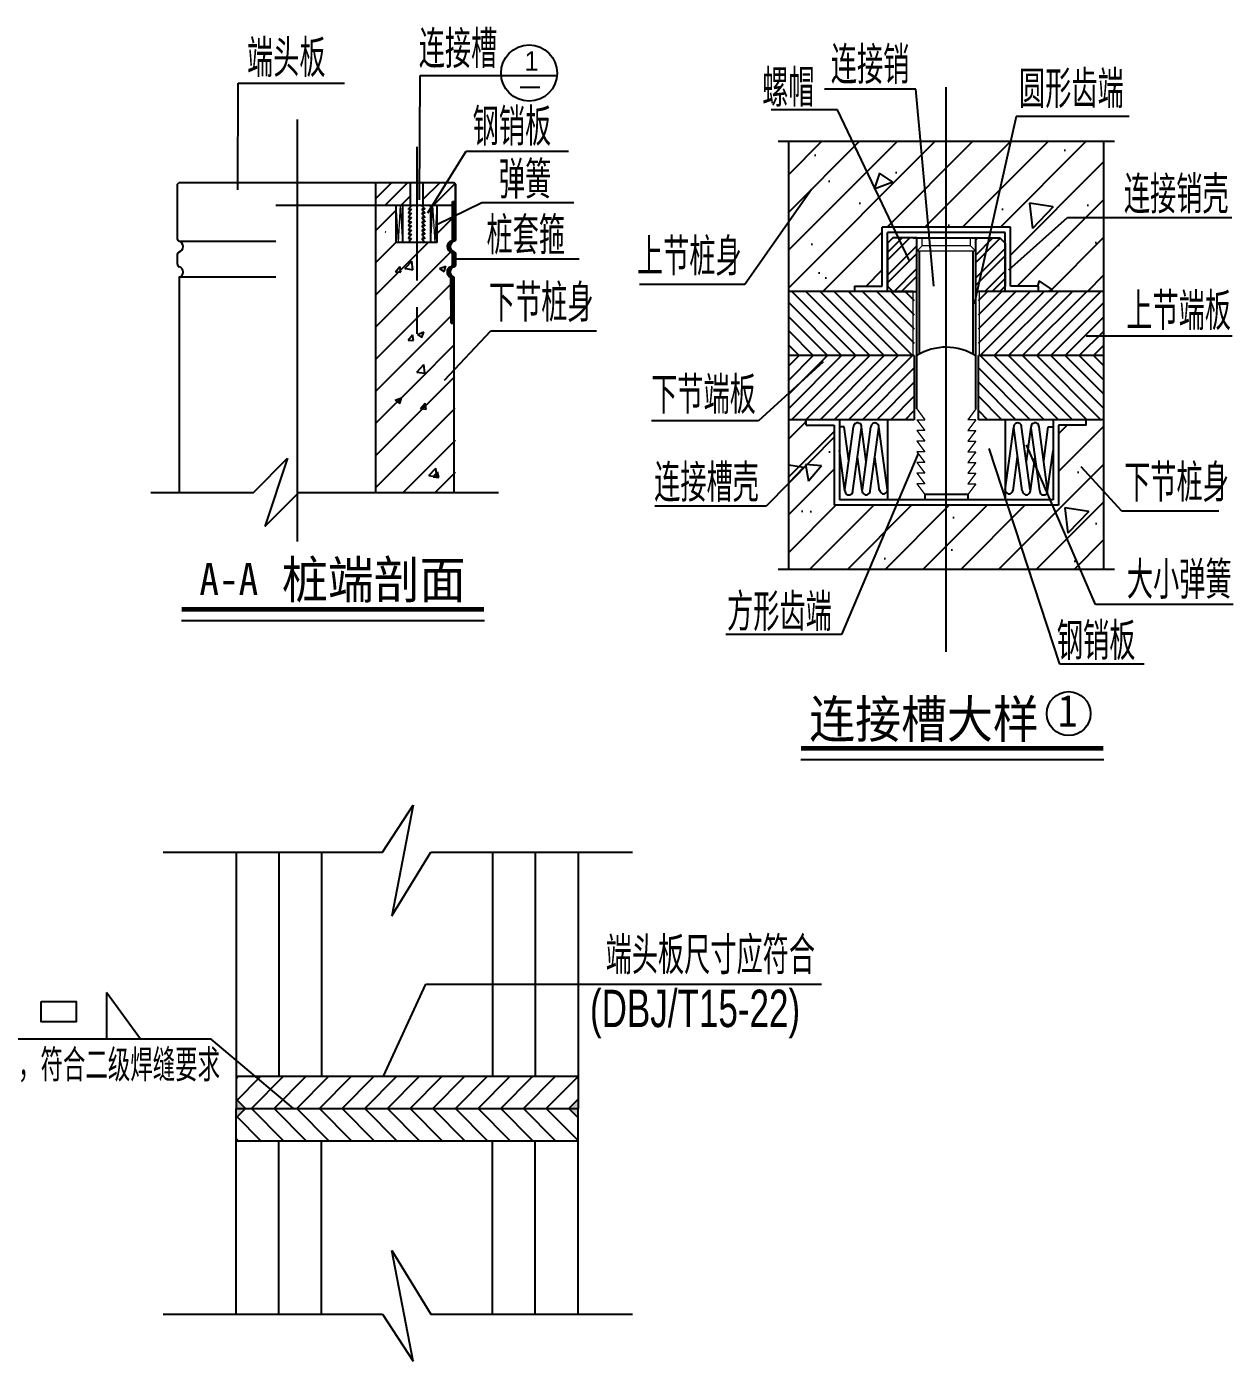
# Model space of a CAD drawing. Extents: x 95752 to 843522, y -411933 to 75567.
# Drawn here: x 237601 to 248891, y -336961 to -324480 of the extents above; entities that cross this region are included whole.
import ezdxf

# ---------------------------------------------------------------- set-up
doc = ezdxf.new("R2010")
doc.units = 0
doc.header["$LTSCALE"] = 1000
doc.header["$MEASUREMENT"] = 0
doc.linetypes.add('CENTER', pattern=[2, 1.25, -0.25, 0.25, -0.25])
doc.linetypes.add('CENTER2', pattern=[28.575, 19.05, -3.175, 3.175, -3.175])
for name, color, linetype in [('LAYER1', 7, 'Continuous'), ('LAYER3', 6, 'Continuous'), ('LAYER5', 7, 'Continuous'), ('LAYER7', 8, 'Continuous'), ('PDIM', 3, 'Continuous'), ('STEEL', 6, 'Continuous')]:
    doc.layers.add(name, color=color, linetype=linetype)
doc.layers.add('Layer2', color=1, linetype='Continuous', lineweight=20)
doc.styles.add('HZ', font='hztxt_e.shx', dxfattribs={"bigfont": 'hzdx.shx'})
doc.styles.add('HZDX', font='GS_TXT', dxfattribs={"width": 0.8, "height": 800, "bigfont": 'HZTXT'})
doc.styles.add('宋体', font='SimSun.ttf')
pattern_1 = [(225, (263197.17, -350528.72), (176.7762, -176.7762), []), (230, (263197.2, -350528.7), (-1793.146, 156.88), [187.5, -2062.49]), (175, (263197.2, -350528.7), (346.88, -1880.48), [150, -1650]), (280.4514, (263047.7, -350515.6), (-1446.27, -1723.59), [159.35, -1752.85]), (226.184, (263197.2, -351028.7), (-2668.1, 413.8), [281.25, -3093.74]), (276.636, (262974.8, -350994.2), (-2336.65, -2435.29), [239.03, -2629.28]), (171.184, (263197.2, -351028.7), (-2336.65, -2435.3), [225, -2475]), (201, (262947.2, -350903.7), (-1492.264, 1006.545), [187.5, -2062.49]), (146, (262947.2, -350903.7), (-608.29, -1812.87), [150, -1650]), (251.4514, (262822.8, -350819.8), (-2100.55, -806.32), [159.35, -1752.85]), (217.5, (263197.2, -350528.7), (-30.4, -832.233), [0, -1629.996, 0, -1674.996, 0, -1656.246]), (187.5, (263197.2, -350528.7), (-657.672, -986.027), [0, -954.998, 0, -1592.496, 0, -631.248]), (147.5, (263754.7, -350528.7), (-1334.553, 56.387), [0, -624.998, 0, -1949.995, 0, -2587.493]), (137.5, (264004.7, -350528.7), (-1457.96, -250.26), [0, -812.5, 0, -1294.997, 0, -1837.495])]

msp = doc.modelspace()

# ---------------------------------------------------------------- hatches: boundary and pattern name
h = msp.add_hatch()
h.set_pattern_fill('ANSI31', color=256, scale=1199.99697, angle=360, style=0)
h.set_pattern_definition([(45, (202782.02, -342455.67), (-106.06575, 106.06575), [])])
h.paths.add_polyline_path([(242760.1, -334596.6), (242760.1, -334295.3), (241160.1, -334295.3), (241160.1, -334596.6)])
h.paths.add_polyline_path([(241160.1, -334596.6), (241160.1, -334295.3), (239560.1, -334295.3), (239560.1, -334596.6)])
h = msp.add_hatch()
h.set_pattern_fill('ANSI31', color=256, scale=1199.99697, angle=360, style=0)
h.set_pattern_definition([(315, (202782.02, -326737.61), (-106.06575, -106.06575), [])])
h.paths.add_polyline_path([(242760.1, -334596.6), (242760.1, -334898), (241160.1, -334898), (241160.1, -334596.6)])
h.paths.add_polyline_path([(241160.1, -334596.6), (241160.1, -334898), (239560.1, -334898), (239560.1, -334596.6)])
at = {"layer": 'LAYER3'}
h = msp.add_hatch(color=256, dxfattribs=at)
h.paths.add_polyline_path([(239560.1, -334509.4), (239647.4, -334596.6), (239560.1, -334596.6)])
h.paths.add_polyline_path([(239560.1, -334596.6), (239647.4, -334596.6), (239560.1, -334683.9)])
h = msp.add_hatch(color=256, dxfattribs=at)
h.paths.add_polyline_path([(242672.9, -334596.6), (242760.1, -334596.6), (242760.1, -334509.4)])
h.paths.add_polyline_path([(242760.1, -334683.9), (242760.1, -334596.6), (242672.9, -334596.6)])
at = {"layer": 'LAYER7'}
h = msp.add_hatch(dxfattribs=at)
h.set_pattern_fill('AN31C', color=256, scale=2499.993688, angle=180, style=0)
h.set_pattern_definition(pattern_1)
h.paths.add_polyline_path([(245330.6, -325555.1), (244731.6, -325555.1), (244731.6, -326955.1), (245345.8, -326955.1), (245345.8, -326905.1), (245605.6, -326905.1), (245605.6, -326355.1), (245711.7, -326355.1)])
h.paths.add_polyline_path([(245965.2, -325555.1), (245330.6, -325555.1), (245711.7, -326355.1), (246037.6, -326355.1)])
h.paths.add_polyline_path([(246205.6, -325555.1), (245965.2, -325555.1), (246037.6, -326355.1), (246205.6, -326355.1)])
h.paths.add_polyline_path([(246205.6, -326355.1), (246626.7, -326355.1), (246806.1, -325555.1), (246205.6, -325555.1)])
h.paths.add_polyline_path([(246626.7, -326355.1), (246805.6, -326355.1), (246805.6, -326905.1), (247065.4, -326905.1), (247065.4, -326955.1), (247679.6, -326955.1), (247679.6, -325555.1), (246806.1, -325555.1)])
h = msp.add_hatch(dxfattribs=at)
h.set_pattern_fill('ANSI32', color=256, scale=399.99899, angle=360, style=0)
h.set_pattern_definition([(45, (229214.01, -304425.74), (-106.06575, 106.06575), []), (45, (229284.73, -304425.74), (-106.06575, 106.06575), [])])
h.paths.add_polyline_path([(245655.6, -326905.1), (245705.6, -326955.1), (245930.6, -326955.1), (245930.6, -326455.1), (245895.6, -326455.1), (245705.6, -326455.1), (245655.6, -326505.1)])
h.paths.add_polyline_path([(246705.6, -326955.1), (246755.6, -326905.1), (246755.6, -326505.1), (246705.6, -326455.1), (246480.6, -326455.1), (246480.6, -326955.1)])
h = msp.add_hatch(dxfattribs=at)
h.set_pattern_fill('ANSI31', color=256, scale=749.998107, angle=180, style=0)
h.set_pattern_definition([(135, (263197.17, -304425.74), (66.2911, 66.2911), [])])
h.paths.add_polyline_path([(245905.6, -326955.1), (245905.6, -327555.1), (244731.6, -327555.1), (244731.6, -326955.1)])
h = msp.add_hatch(dxfattribs=at)
h.set_pattern_fill('ANSI31', color=256, scale=749.998107, angle=180, style=0)
h.set_pattern_definition([(45, (229214.015, -304425.74), (-66.2911, 66.2911), [])])
h.paths.add_polyline_path([(246505.6, -326955.1), (246505.6, -327555.1), (247679.6, -327555.1), (247679.6, -326955.1)])
h = msp.add_hatch(dxfattribs=at)
h.set_pattern_fill('ANSI31', color=256, scale=749.998107, angle=180, style=0)
h.set_pattern_definition([(225, (263197.17, -350684.52), (66.2911, -66.2911), [])])
h.paths.add_polyline_path([(245905.6, -328155.1), (245905.6, -327555.1), (244731.6, -327555.1), (244731.6, -328155.1)])
h = msp.add_hatch(dxfattribs=at)
h.set_pattern_fill('ANSI31', color=256, scale=749.998107, angle=180, style=0)
h.set_pattern_definition([(315, (229214.015, -350684.52), (-66.2911, -66.2911), [])])
h.paths.add_polyline_path([(246505.6, -328155.1), (246505.6, -327555.1), (247679.6, -327555.1), (247679.6, -328155.1)])
h = msp.add_hatch(dxfattribs=at)
h.set_pattern_fill('AN31C', color=256, scale=2499.993688, angle=180, style=0)
h.set_pattern_definition(pattern_1)
h.paths.add_polyline_path([(247255.6, -328955.1), (247200.1, -328955.1), (247460.5, -329555.1), (247679.6, -329555.1), (247679.6, -328155.1), (247515.4, -328155.1), (247515.4, -328205.1), (247255.6, -328205.1)])
h.paths.add_polyline_path([(247200.1, -328955.1), (246780.4, -328955.1), (246977.2, -329555.1), (247460.5, -329555.1)])
h.paths.add_polyline_path([(246977.2, -329555.1), (246780.4, -328955.1), (246205.6, -328955.1), (246205.6, -329555.1)])
h.paths.add_polyline_path([(246205.6, -328955.1), (245737.5, -328955.1), (245482.7, -329555.1), (246205.6, -329555.1)])
h.paths.add_polyline_path([(245737.5, -328955.1), (245155.6, -328955.1), (245155.6, -328319.5), (244731.6, -328749.4), (244731.6, -329555.1), (245482.7, -329555.1)])
h.paths.add_polyline_path([(245155.6, -328319.5), (245155.6, -328205.1), (244895.8, -328205.1), (244895.8, -328155.1), (244731.6, -328155.1), (244731.6, -328749.4)])

# ---------------------------------------------------------------- linework, layer by layer
for p, q in [((241208.1, -326148.3), (241174.4, -326182)), ((241202.5, -326185.4), (241174.4, -326221.4)), ((241174.4, -326185.4), (241202.5, -326185.4)), ((241202.5, -326224.8), (241174.4, -326260.7)), ((241174.4, -326224.8), (241202.5, -326224.8)), ((241293.1, -326148.3), (241326.9, -326182)), ((241298.8, -326185.4), (241326.9, -326221.4)), ((241326.9, -326185.4), (241298.8, -326185.4)), ((241326.9, -326224.8), (241298.8, -326224.8)), ((241298.8, -326224.8), (241326.9, -326260.7)), ((241202.5, -326264.1), (241174.4, -326300.1)), ((241174.4, -326264.1), (241202.5, -326264.1)), ((241174.4, -326303.4), (241202.5, -326303.4)), ((241202.5, -326303.4), (241174.4, -326339.4)), ((241202.5, -326342.8), (241174.4, -326378.8)), ((241174.4, -326342.8), (241202.5, -326342.8)), ((241326.9, -326264.1), (241298.8, -326264.1)), ((241298.8, -326264.1), (241326.9, -326300.1)), ((241298.8, -326303.4), (241326.9, -326339.4)), ((241326.9, -326303.4), (241298.8, -326303.4)), ((241326.9, -326342.8), (241298.8, -326342.8)), ((241298.8, -326342.8), (241326.9, -326378.8)), ((241202.5, -326382.1), (241174.4, -326418.1)), ((241174.4, -326382.1), (241202.5, -326382.1)), ((241202.5, -326421.5), (241174.4, -326457.5)), ((241174.4, -326421.5), (241202.5, -326421.5)), ((241202.5, -326460.8), (241174.4, -326496.8)), ((241174.4, -326460.8), (241202.5, -326460.8)), ((241326.9, -326382.1), (241298.8, -326382.1)), ((241298.8, -326382.1), (241326.9, -326418.1)), ((241298.8, -326421.5), (241326.9, -326457.5)), ((241326.9, -326421.5), (241298.8, -326421.5)), ((241326.9, -326460.8), (241298.8, -326460.8)), ((241298.8, -326460.8), (241326.9, -326496.8)), ((239050.4, -330034.4), (241883.4, -330034.4)), ((244845.8, -331334.5), (247678.8, -331334.5)), ((240930.6, -332200.2), (241216.2, -331759.1)), ((241216.2, -331759.1), (241017.6, -332795.7)), ((238876.7, -332200.2), (240930.6, -332200.2)), ((239560.1, -332200.2), (239560.1, -334295.3)), ((240360.1, -332200.2), (240360.1, -334295.3)), ((241017.6, -332795.7), (241381.7, -332200.2)), ((241381.7, -332200.2), (243268.8, -332200.2)), ((241960.1, -332200.2), (241960.1, -334295.3)), ((242760.1, -332200.2), (242760.1, -334295.3)), ((239560.1, -334295.3), (242760.1, -334295.3)), ((239560.1, -334295.3), (239560.1, -334596.6)), ((242760.1, -334295.3), (242760.1, -334596.6)), ((239560.1, -334596.6), (242760.1, -334596.6)), ((239560.1, -334596.6), (242760.1, -334596.6)), ((239560.1, -334898), (239560.1, -334596.6)), ((242760.1, -334898), (242760.1, -334596.6)), ((239560.1, -334898), (242760.1, -334898)), ((239560.1, -336519.9), (239560.1, -334898)), ((240360.1, -336519.9), (240360.1, -334898)), ((241960.1, -336519.9), (241960.1, -334898)), ((242760.1, -336519.9), (242760.1, -334898)), ((241216.2, -336961), (241017.6, -335924.4)), ((241017.6, -335924.4), (241381.7, -336519.9)), ((238876.7, -336519.9), (240930.6, -336519.9)), ((240930.6, -336519.9), (241216.2, -336961)), ((241381.7, -336519.9), (243268.8, -336519.9))]:
    msp.add_line(p, q)
at = {"color": 6, "linetype": 'Continuous'}
for p, q in [((239960.1, -332200.2), (239960.1, -334295.3)), ((242360.1, -332200.2), (242360.1, -334295.3)), ((239960.1, -336519.9), (239960.1, -334898)), ((242360.1, -336519.9), (242360.1, -334898))]:
    msp.add_line(p, q, dxfattribs=at)
at = {"const_width": 44.6}
for points in [[(239050.4, -329929.1), (241880.7, -329929.1)], [(244845.7, -331229.1), (247676.1, -331229.1)]]:
    msp.add_lwpolyline(points, dxfattribs=at)
msp.add_circle((247350.3, -330903.6), 205.2)
at = {"layer": 'LAYER1', "linetype": 'Continuous'}
for p, q in [((239011.7, -325952.8), (239028.7, -325935.8)), ((239011.7, -326469.3), (239011.7, -325952.8)), ((239028.7, -325935.8), (241599.1, -325935.8)), ((240868.1, -328834.9), (240868.1, -325935.8)), ((239933.1, -326148.3), (241586.4, -326148.3)), ((239024.6, -326485.8), (239933.1, -326485.8)), ((239011.7, -326700.7), (239011.7, -326603.7)), ((239024.6, -326819.3), (239933.1, -326819.3)), ((240940.4, -334295.3), (241336.3, -333435.5)), ((241336.3, -333435.5), (245037.6, -333435.5)), ((238346.4, -333511.7), (238346.4, -333948.8)), ((238664.6, -333948.8), (238346.4, -333511.7)), ((239327.5, -333948.8), (237114.7, -333948.8)), ((240097.8, -334596.6), (239327.5, -333948.8))]:
    msp.add_line(p, q, dxfattribs=at)
at = {"layer": 'LAYER1'}
for p, q in [((241191.1, -326148.3), (241191.1, -325935.8)), ((241310.1, -326148.3), (241310.1, -325935.8)), ((241616.1, -325952.8), (241599.1, -325935.8)), ((241613.5, -326469.3), (241613.5, -325952.8)), ((241616.1, -326469.3), (241616.1, -325952.8)), ((241586.4, -326114.3), (241607.6, -326114.1)), ((241586.4, -326469.3), (241586.4, -326114.3)), ((241590.4, -326469.3), (241590.4, -326114.3)), ((241593.9, -326469.3), (241593.9, -326114.3)), ((241594.7, -326469.3), (241594.7, -326114.3)), ((241594.9, -326114.3), (241616.1, -326114.1)), ((241594.9, -326469.3), (241594.9, -326114.3)), ((241598.9, -326469.3), (241598.9, -326114.3)), ((241599.6, -326469.3), (241599.6, -326114.3)), ((241602.3, -326469.3), (241602.3, -326114.3)), ((241602.4, -326469.3), (241602.4, -326114.3)), ((241603.2, -326469.3), (241603.2, -326114.3)), ((241608.1, -326469.3), (241608.1, -326114.3)), ((241610.8, -326469.3), (241610.8, -326114.3)), ((241059.4, -326496.8), (241059.4, -326148.3)), ((241441.9, -326496.8), (241441.9, -326148.3)), ((241441.9, -326496.8), (241059.4, -326496.8)), ((241586.4, -326700.7), (241586.4, -326603.7)), ((241590.4, -326700.7), (241590.4, -326603.7)), ((241593.9, -326700.7), (241593.9, -326603.7)), ((241594.4, -326700.7), (241594.4, -326603.7)), ((241594.7, -326700.7), (241594.7, -326603.7)), ((241594.9, -326700.7), (241594.9, -326603.7)), ((241598.8, -326700.7), (241598.8, -326603.7)), ((241598.9, -326700.7), (241598.9, -326603.7)), ((241602.4, -326700.7), (241602.4, -326603.7)), ((241602.8, -326700.7), (241602.8, -326603.7)), ((241602.9, -326700.7), (241602.9, -326603.7)), ((241603.2, -326700.7), (241603.2, -326603.7)), ((241607.3, -326700.7), (241607.3, -326603.7)), ((241607.6, -326700.7), (241607.6, -326603.7)), ((241611.3, -326700.7), (241611.3, -326603.7)), ((241616.1, -326700.7), (241616.1, -326603.7)), ((241572.9, -327253.3), (241569.2, -326823.6)), ((241576.9, -327253.3), (241573.2, -326823.6)), ((241576.9, -327253.3), (241573.3, -326823.6)), ((241580.4, -327253.3), (241576.8, -326823.6)), ((241580.9, -327253.3), (241577.3, -326823.6)), ((241581.3, -327253.3), (241577.6, -326823.6)), ((241581.4, -327253.3), (241577.7, -326823.6)), ((241585.3, -327253.3), (241581.6, -326823.6)), ((241585.4, -327253.3), (241581.7, -326823.6)), ((241585.4, -327253.3), (241581.8, -326823.6)), ((241588.9, -327253.3), (241585.3, -326823.6)), ((241589.3, -327253.3), (241585.6, -326823.6)), ((241589.4, -327253.3), (241585.8, -326823.6)), ((241589.8, -327253.3), (241586.1, -326823.6)), ((241593.8, -327253.3), (241590.1, -326823.6)), ((241597.8, -327253.3), (241594.1, -326823.6)), ((241572.9, -327253.3), (241594.1, -327253.3)), ((241581.4, -327253.3), (241602.6, -327253.3))]:
    msp.add_line(p, q, dxfattribs=at)
msp.add_lwpolyline([(237735.9, -333595.1), (238064, -333595.1), (238064, -333787.3), (237735.9, -333787.3)], close=True, dxfattribs=at)
at = {"layer": 'LAYER1', "linetype": 'Continuous'}
for centre, radius, start, end in [((239028.7, -326469.3), 17, 180, 255.80312), ((239011.7, -326536.5), 52.3, 284.19688, 75.80312), ((239028.7, -326603.7), 17, 104.19688, 180), ((239037.2, -326700.7), 25.5, 180, 250.87094), ((239011.7, -326774.2), 52.3, 289.12906, 70.87094)]:
    msp.add_arc(centre, radius, start, end, dxfattribs=at)
at = {"layer": 'LAYER1'}
for centre, radius, start, end in [((241586.4, -326536.5), 52.3, 104.19688, 255.80312), ((241590.7, -326536.5), 52.3, 104.19688, 255.80312), ((241593.9, -326536.5), 52.3, 104.19688, 255.80312), ((241594.7, -326536.5), 52.3, 104.19688, 255.80312), ((241594.9, -326536.5), 52.3, 104.19688, 255.80312), ((241599.2, -326536.5), 52.3, 104.19688, 255.80312), ((241599.6, -326536.5), 52.3, 104.19688, 255.80312), ((241602.4, -326536.5), 52.3, 104.19688, 255.80312), ((241603.2, -326536.5), 52.3, 104.19688, 255.80312), ((241603.6, -326536.5), 52.3, 104.19688, 255.80312), ((241607.6, -326536.5), 52.3, 104.19688, 255.80312), ((241608.1, -326536.5), 52.3, 104.19688, 255.80312), ((241612.1, -326536.5), 52.3, 104.19688, 255.80312), ((241616.1, -326536.5), 52.3, 104.19688, 255.80312), ((241569.4, -326469.3), 17, 284.19688, 351.32335), ((241576.9, -326469.3), 17, 284.19688, 351.32335), ((241577.7, -326469.3), 17, 284.19688, 351.32335), ((241577.9, -326469.3), 17, 284.19688, 351.32335), ((241579.9, -326469.3), 17, 284.19688, 0), ((241584, -326469.3), 17, 284.19688, 0), ((241585.4, -326469.3), 17, 284.19688, 351.32335), ((241586.2, -326469.3), 17, 284.19688, 351.32335), ((241588.4, -326469.3), 17, 284.19688, 0), ((241590.6, -326469.3), 17, 284.19688, 0), ((241592.5, -326469.3), 17, 284.19688, 0), ((241599.1, -326469.3), 17, 284.19688, 0), ((241569.4, -326603.7), 17, 0, 75.80312), ((241573.3, -326603.7), 17, 0, 75.80312), ((241577.3, -326603.7), 17, 0, 75.80312), ((241577.9, -326603.7), 17, 0, 75.80312), ((241581.8, -326603.7), 17, 0, 75.80312), ((241582.6, -326603.7), 17, 0, 75.80312), ((241585.8, -326603.7), 17, 0, 75.80312), ((241586.6, -326603.7), 17, 0, 75.80312), ((241590.6, -326603.7), 17, 0, 75.80312), ((241591.1, -326603.7), 17, 0, 75.80312), ((241595.1, -326603.7), 17, 0, 75.80312), ((241599.1, -326603.7), 17, 0, 75.80312), ((241586.4, -326774.2), 52.3, 109.12906, 250.87094), ((241591.7, -326774.2), 52.3, 109.12906, 250.87094), ((241593.9, -326774.2), 52.3, 109.12906, 250.87094), ((241594.7, -326774.2), 52.3, 109.12906, 250.87094), ((241594.9, -326774.2), 52.3, 109.12906, 250.87094), ((241596.7, -326772.3), 52.3, 109.12906, 250.87094), ((241600.2, -326774.2), 52.3, 109.12906, 250.87094), ((241601.1, -326772.3), 52.3, 109.12906, 250.87094), ((241602.4, -326774.2), 52.3, 109.12906, 250.87094), ((241603.2, -326774.2), 52.3, 109.12906, 250.87094), ((241605.1, -326772.3), 52.3, 109.12906, 250.87094), ((241605.2, -326772.3), 52.3, 109.12906, 250.87094), ((241607.6, -326774.2), 52.3, 109.12906, 250.87094), ((241609.6, -326772.3), 52.3, 109.12906, 250.87094), ((241613.6, -326772.3), 52.3, 109.12906, 250.87094), ((241616.1, -326774.2), 52.3, 109.12906, 250.87094), ((241560.9, -326700.7), 25.5, 289.12906, 0), ((241564.9, -326700.7), 25.5, 289.12906, 0), ((241568.4, -326700.7), 25.5, 289.12906, 0), ((241569.2, -326700.7), 25.5, 289.12906, 0), ((241569.4, -326700.7), 25.5, 289.12906, 0), ((241571.2, -326698.7), 25.5, 289.12906, 0), ((241573.4, -326700.7), 25.5, 289.12906, 0), ((241574.1, -326700.7), 25.5, 289.12906, 0), ((241576.9, -326700.7), 25.5, 289.12906, 0), ((241577.7, -326700.7), 25.5, 289.12906, 0), ((241578.1, -326700.7), 25.5, 289.12906, 0), ((241579.6, -326698.7), 25.5, 289.12906, 0), ((241579.7, -326698.7), 25.5, 289.12906, 0), ((241582.1, -326700.7), 25.5, 289.12906, 0), ((241582.6, -326700.7), 25.5, 289.12906, 0), ((241586.6, -326700.7), 25.5, 289.12906, 0), ((241588.1, -326698.7), 25.5, 289.12906, 0), ((241590.6, -326700.7), 25.5, 289.12906, 0)]:
    msp.add_arc(centre, radius, start, end, dxfattribs=at)
at = {"layer": 'Layer2'}
for p, q in [((241079.4, -326496.8), (241059.4, -326148.3)), ((241079.4, -326496.8), (241099.3, -326148.3)), ((241119.3, -326496.8), (241099.3, -326148.3)), ((241381.9, -326496.8), (241401.9, -326148.3)), ((241421.9, -326496.8), (241401.9, -326148.3)), ((241421.9, -326496.8), (241441.9, -326148.3)), ((245655.6, -326955.1), (245655.6, -326405.1)), ((246430.6, -326455.1), (245980.6, -326455.1)), ((245980.6, -326530.1), (245980.6, -326455.1)), ((246430.6, -326530.1), (246430.6, -326455.1)), ((245930.6, -326580.1), (245980.6, -326530.1)), ((246480.6, -326580.1), (245930.6, -326580.1)), ((246430.6, -326530.1), (245980.6, -326530.1)), ((246480.6, -326580.1), (246430.6, -326530.1)), ((245895.6, -327555.1), (245895.6, -326955.1)), ((246515.6, -327555.1), (246515.6, -326955.1)), ((245930.6, -328055.1), (246005.6, -328155.1)), ((246480.6, -328055.1), (246405.6, -328155.1)), ((245930.6, -328155.1), (246005.6, -328255.1)), ((245930.6, -328155.1), (246005.6, -328155.1)), ((246480.6, -328155.1), (246405.6, -328255.1)), ((246480.6, -328155.1), (246405.6, -328155.1)), ((245930.6, -328255.1), (246005.6, -328355.1)), ((246005.6, -328255.1), (245930.6, -328255.1)), ((245930.6, -328355.1), (246005.6, -328455.1)), ((246005.6, -328355.1), (245930.6, -328355.1)), ((246405.6, -328255.1), (246480.6, -328255.1)), ((246480.6, -328255.1), (246405.6, -328355.1)), ((246405.6, -328355.1), (246480.6, -328355.1)), ((246480.6, -328355.1), (246405.6, -328455.1)), ((245930.6, -328455.1), (246005.6, -328555.1)), ((246005.6, -328455.1), (245930.6, -328455.1)), ((246480.6, -328455.1), (246405.6, -328555.1)), ((246405.6, -328455.1), (246480.6, -328455.1)), ((245930.6, -328555.1), (246005.6, -328655.1)), ((246005.6, -328555.1), (245930.6, -328555.1)), ((246405.6, -328555.1), (246480.6, -328555.1)), ((246480.6, -328555.1), (246405.6, -328655.1)), ((246005.6, -328655.1), (245930.6, -328655.1)), ((245930.6, -328655.1), (246005.6, -328755.1)), ((246405.6, -328655.1), (246480.6, -328655.1)), ((246480.6, -328655.1), (246405.6, -328755.1)), ((245930.6, -328755.1), (246005.6, -328855.1)), ((246005.6, -328755.1), (245930.6, -328755.1)), ((246405.6, -328755.1), (246480.6, -328755.1)), ((246480.6, -328755.1), (246405.6, -328855.1))]:
    msp.add_line(p, q, dxfattribs=at)
at = {"layer": 'LAYER3', "linetype": 'CENTER'}
msp.add_line((241250.6, -325602.8), (241250.6, -327427.1), dxfattribs=at)
at = {"layer": 'LAYER3'}
for p, q in [((239647.4, -334596.6), (239560.1, -334509.4)), ((239560.1, -334596.6), (242760.1, -334596.6)), ((239647.4, -334596.6), (239560.1, -334683.9)), ((242672.9, -334596.6), (242760.1, -334509.4)), ((242672.9, -334596.6), (242760.1, -334683.9))]:
    msp.add_line(p, q, dxfattribs=at)
at = {"layer": 'LAYER5'}
for p, q in [((239577.6, -326005.8), (239579.5, -325007.1)), ((239579.5, -325007.1), (240575.9, -325007.1)), ((241277.7, -326097.6), (241282.1, -324936)), ((241282.1, -324936), (242039.3, -324936)), ((242039.3, -324936), (242564.3, -324936)), ((242217.4, -325044.1), (242401, -325044.1)), ((245920.9, -325065.6), (245067.1, -325065.6)), ((246087.6, -326908), (245920.9, -325065.6)), ((245188.8, -325257.3), (244567.3, -325257.3)), ((245861.3, -326669.3), (245188.8, -325257.3)), ((246858.7, -325320.7), (246465.6, -327073.7)), ((247917.9, -325320.7), (246858.7, -325320.7)), ((241354.4, -326221.8), (241711.5, -325644.6)), ((241711.5, -325644.6), (242669.2, -325644.6)), ((240868.1, -326085.3), (241017.6, -325935.8)), ((240955.3, -326148.3), (241167.8, -325935.8)), ((241310.1, -325943.8), (241318.1, -325935.8)), ((241310.1, -326094), (241468.4, -325935.8)), ((241406.1, -326148.3), (241608.9, -325945.6)), ((244943.5, -326002.5), (244320.5, -326890.4)), ((241105.6, -326148.3), (241191.1, -326062.8)), ((241433.5, -326334.1), (241859.8, -326124.8)), ((241859.8, -326124.8), (242719.7, -326124.8)), ((240868.1, -326385.8), (241059.4, -326194.5)), ((241119.3, -326496.8), (241119.3, -326148.3)), ((241174.4, -326185.4), (241174.4, -326182)), ((241174.4, -326221.4), (241174.4, -326224.8)), ((241326.9, -326185.4), (241326.9, -326182)), ((241326.9, -326221.4), (241326.9, -326224.8)), ((241381.9, -326496.8), (241381.9, -326148.3)), ((241573.4, -326148.3), (241586.4, -326135.3)), ((241581.9, -326148.3), (241586.4, -326143.8)), ((241174.4, -326260.7), (241174.4, -326264.1)), ((241174.4, -326300.1), (241174.4, -326303.4)), ((241174.4, -326339.4), (241174.4, -326342.8)), ((241174.4, -326378.8), (241174.4, -326382.1)), ((241326.9, -326260.7), (241326.9, -326264.1)), ((241326.9, -326300.1), (241326.9, -326303.4)), ((241326.9, -326339.4), (241326.9, -326342.8)), ((241326.9, -326378.8), (241326.9, -326382.1)), ((241441.9, -326413.1), (241594.9, -326260.1)), ((246805.6, -326355.1), (245605.6, -326355.1)), ((245605.6, -326905.1), (245605.6, -326355.1)), ((246805.6, -326905.1), (246805.6, -326355.1)), ((240868.1, -326686.3), (241059.4, -326495)), ((240956.3, -326398.8), (240959, -326397.8)), ((240956.3, -326398.8), (240959, -326400.7)), ((241174.4, -326418.1), (241174.4, -326421.5)), ((241174.4, -326457.5), (241174.4, -326460.8)), ((241250.6, -326604.3), (241358.1, -326496.8)), ((241326.9, -326418.1), (241326.9, -326421.5)), ((241326.9, -326457.5), (241326.9, -326460.8)), ((246755.6, -326405.1), (245655.6, -326405.1)), ((245655.6, -326955.1), (245655.6, -326405.1)), ((245895.6, -326455.1), (246515.6, -326455.1)), ((246755.6, -326955.1), (246755.6, -326405.1)), ((246755.6, -326955.1), (246755.6, -326405.1)), ((240868.1, -326986.8), (241250.6, -326604.3)), ((241250.6, -326904.8), (241572, -326583.5)), ((245930.6, -327555.1), (245930.6, -326580.1)), ((241051.2, -326772.3), (241092.2, -326723.5)), ((241102, -326776.7), (241092.2, -326723.5)), ((241138.4, -326740.7), (241150.2, -326728.4)), ((241138.4, -326740.7), (241150.2, -326742.6)), ((241150.2, -326728.4), (241204.6, -326671.7)), ((241150.2, -326742.6), (241214, -326752.5)), ((241214, -326752.5), (241204.6, -326671.7)), ((241463.6, -326741.1), (241523.1, -326718.2)), ((241463.6, -326741.1), (241505.9, -326769.6)), ((241505.9, -326769.6), (241523.1, -326718.2)), ((241609.7, -326651), (242769.7, -326651)), ((239028.9, -326823.6), (239028.9, -328834.9)), ((241051.2, -326772.3), (241102, -326776.7)), ((241250.6, -327205.4), (241578.2, -326877.8)), ((241599, -326823.6), (241599, -328834.9)), ((240868.1, -327287.3), (241250.6, -326904.8)), ((244320.5, -326890.4), (243333.4, -326890.4)), ((245895.6, -326955.1), (244731.6, -326955.1)), ((245345.8, -326905.1), (245345.8, -326955.1)), ((245345.8, -326905.1), (245605.6, -326905.1)), ((247679.6, -326955.1), (246515.6, -326955.1)), ((247065.4, -326905.1), (246805.6, -326905.1)), ((247065.4, -326905.1), (247065.4, -326955.1)), ((240868.1, -327587.9), (241250.6, -327205.4)), ((241250.6, -327505.9), (241580.7, -327175.8)), ((241169.2, -327411.7), (241210.1, -327362.8)), ((241220, -327416.1), (241210.1, -327362.8)), ((241256.8, -327357.4), (241316.3, -327334.6)), ((241256.8, -327357.4), (241299.1, -327386)), ((241299.1, -327386), (241316.3, -327334.6)), ((241511.5, -327787), (241943.1, -327325.7)), ((241943.1, -327325.7), (242933, -327325.7)), ((241169.2, -327411.7), (241220, -327416.1)), ((241250.6, -327806.4), (241604.3, -327452.7)), ((240868.1, -327888.4), (241250.6, -327505.9)), ((245052.1, -327612.9), (244448, -328166.6)), ((245905.6, -327555.1), (244731.6, -327555.1)), ((245905.6, -327555.1), (245905.6, -328155.1)), ((245930.6, -328055.1), (245930.6, -327555.1)), ((246480.6, -328055.1), (246480.6, -327555.1)), ((247679.6, -327555.1), (246505.6, -327555.1)), ((246505.6, -328155.1), (246505.6, -327555.1)), ((241250.6, -328106.9), (241606.9, -327750.7)), ((241251.1, -327709.4), (241317.3, -327640.4)), ((241251.1, -327709.4), (241326.7, -327721.2)), ((241326.7, -327721.1), (241317.3, -327640.4)), ((240868.1, -328188.9), (241250.6, -327806.4)), ((241050, -327973.8), (241109.5, -327951)), ((241050, -327973.8), (241092.3, -328002.3)), ((241092.3, -328002.3), (241109.5, -327951)), ((241287.1, -328051), (241328.1, -328002.2)), ((241337.9, -328055.5), (241328.1, -328002.2)), ((240868.1, -328489.4), (241250.6, -328106.9)), ((241250.6, -328407.4), (241609.4, -328048.6)), ((241287.1, -328051), (241337.9, -328055.5)), ((244448, -328166.6), (243448.3, -328166.6)), ((245905.6, -328155.1), (244731.6, -328155.1)), ((244895.8, -328205.1), (244895.8, -328155.1)), ((244895.8, -328205.1), (245155.6, -328205.1)), ((245155.6, -328205.1), (245155.6, -328955.1)), ((245205.6, -328155.1), (245205.6, -328905.1)), ((245250.9, -328221.3), (245205.6, -328221.3)), ((245294.4, -328539.2), (245250.9, -328221.3)), ((245257.3, -328810.3), (245337.9, -328222.5)), ((245331.6, -328820.5), (245412.2, -328232.7)), ((245456.4, -328545.6), (245412.2, -328222.5)), ((245420.2, -328810.3), (245500.7, -328222.5)), ((245494.5, -328820.5), (245575, -328232.7)), ((245655.6, -328810.3), (245575, -328222.5)), ((245655.6, -328155.1), (245655.6, -328905.1)), ((247679.6, -328155.1), (246505.6, -328155.1)), ((246755.6, -328155.1), (246755.6, -328905.1)), ((246755.6, -328810.3), (246836.2, -328222.5)), ((246916.7, -328820.5), (246836.2, -328232.7)), ((246991, -328810.3), (246910.5, -328222.5)), ((246954.7, -328545.6), (246999, -328222.5)), ((247079.6, -328820.5), (246999, -328232.7)), ((247153.9, -328810.3), (247073.3, -328222.5)), ((247116.7, -328539.2), (247160.3, -328221.3)), ((247160.3, -328221.3), (247205.6, -328221.3)), ((247205.6, -328155.1), (247205.6, -328905.1)), ((247515.4, -328205.1), (247255.6, -328205.1)), ((247255.6, -328205.1), (247255.6, -328955.1)), ((247515.4, -328205.1), (247515.4, -328155.1)), ((241250.6, -328708), (241612, -328346.6)), ((245155.6, -328319.5), (244519.1, -328964.8)), ((240868.1, -328789.9), (241250.6, -328407.4)), ((245257.3, -328820.5), (245205.6, -328443.3)), ((245942.8, -328471.4), (245224.3, -330164)), ((247267.7, -330441.2), (246606.7, -328425.1)), ((247603.2, -329884), (246954.7, -328389.8)), ((247153.9, -328820.5), (247205.6, -328443.3)), ((239724.5, -328834.9), (240042.5, -328515.6)), ((240042.5, -328515.6), (239828.4, -329154.1)), ((241363.8, -328678.1), (241430, -328609.1)), ((241439.4, -328689.8), (241430, -328609.1)), ((245418.4, -328820.5), (245375, -328503.8)), ((245581.3, -328820.5), (245537.9, -328503.8)), ((246829.9, -328820.5), (246873.3, -328503.8)), ((246992.8, -328820.5), (247036.2, -328503.8)), ((247848.1, -329009.3), (247467.1, -328597.5)), ((241123.7, -328834.9), (241250.6, -328708)), ((241363.8, -328678.1), (241439.4, -328689.8)), ((241405, -328690.4), (241446, -328641.6)), ((241405, -328690.4), (241455.8, -328694.8)), ((241424.3, -328834.9), (241614.5, -328644.6)), ((241455.8, -328694.8), (241446, -328641.5)), ((238763.7, -328834.9), (239724.5, -328834.9)), ((240146.4, -328834.9), (239828.4, -329154.1)), ((240146.4, -328834.9), (242016, -328834.9)), ((246405.6, -328855.1), (246005.6, -328855.1)), ((246005.6, -328855.1), (246005.6, -328905.1)), ((246405.6, -328855.1), (246405.6, -328905.1)), ((244519.1, -328964.8), (243478.6, -328964.8)), ((247255.6, -328955.1), (245155.6, -328955.1)), ((247205.6, -328905.1), (245205.6, -328905.1)), ((248755.8, -329009.3), (247848.1, -329009.3)), ((248891.3, -329884), (247603.2, -329884)), ((245224.3, -330164), (244141.2, -330164)), ((248056.8, -330441.2), (247267.7, -330441.2))]:
    msp.add_line(p, q, dxfattribs=at)
at = {"layer": 'LAYER5', "color": 1}
msp.add_line((246205.6, -330324.7), (246205.6, -325046.6), dxfattribs=at)
at = {"layer": 'LAYER5', "color": 1, "linetype": 'CENTER2', "ltscale": 100}
msp.add_line((240136, -329295.5), (240136, -325348.8), dxfattribs=at)
at = {"layer": 'LAYER5', "ltscale": 200}
for p, q in [((245955.6, -327540.6), (245955.6, -326580.1)), ((246455.6, -327542.3), (246455.6, -326580.1)), ((246480.6, -327555.1), (246480.6, -326580.1))]:
    msp.add_line(p, q, dxfattribs=at)
at = {"layer": 'LAYER5'}
for points in [[(245705.6, -326955.1), (245930.6, -326955.1), (245930.6, -326455.1), (245705.6, -326455.1), (245655.6, -326505.1), (245655.6, -326905.1)], [(246705.6, -326955.1), (246480.6, -326955.1), (246480.6, -326455.1), (246705.6, -326455.1), (246755.6, -326505.1), (246755.6, -326905.1)]]:
    msp.add_lwpolyline(points, close=True, dxfattribs=at)
msp.add_circle((242301.8, -324913.6), 262.5, dxfattribs=at)
for centre, radius, start, end in [((246204, -327996.1), 518.9, 57.79474, 121.80296), ((245375, -328221.3), 37.2, 358.15094, 181.84906), ((245537.9, -328222.5), 37.2, 358.15094, 181.84906), ((246873.3, -328222.5), 37.2, 358.15094, 181.84906), ((247036.2, -328221.3), 37.2, 358.15094, 181.84906), ((245294.4, -328821.7), 37.2, 178.15094, 1.84906), ((245455.6, -328820.5), 37.2, 178.15094, 1.84906), ((245618.4, -328811.5), 37.2, 178.15094, 1.84906), ((246792.7, -328811.5), 37.2, 178.15094, 1.84906), ((246955.6, -328820.5), 37.2, 178.15094, 1.84906), ((247116.7, -328821.7), 37.2, 178.15094, 1.84906)]:
    msp.add_arc(centre, radius, start, end, dxfattribs=at)
at = {"layer": 'PDIM'}
for p, q in [((247779.6, -325555.1), (244631.6, -325555.1)), ((244731.6, -329555.1), (244731.6, -325555.1)), ((247679.6, -329555.1), (247679.6, -325555.1)), ((247779.6, -329555.1), (244631.6, -329555.1))]:
    msp.add_line(p, q, dxfattribs=at)
at = {"layer": 'STEEL', "color": 7}
for p, q in [((246792.1, -326754.4), (247339.3, -326265.9)), ((247339.3, -326265.9), (248878.7, -326265.9)), ((247513.1, -327372.1), (248881.1, -327372.1))]:
    msp.add_line(p, q, dxfattribs=at)

# ---------------------------------------------------------------- texts
at = {"style": '宋体', "width": 0.9}
for s, height, p in [('A-A', 300, (239216.6, -329793.9)), ('桩端剖面', 350, (239989.2, -329826.6)), ('连接槽大样', 350, (244923, -331130.5)), ('1', 300, (247249.9, -331026.8))]:
    msp.add_text(s, height=height, dxfattribs=at).set_placement(p)
at = {"layer": 'LAYER5', "style": 'HZDX', "width": 0.7}
for s, height, p in [('连接槽', 350, (241269.4, -324866.3)), ('端头板', 350, (239662.5, -324949.7)), ('连接销', 350, (245124.7, -325015)), ('螺帽', 350, (244483.2, -325228.9)), ('圆形齿端', 350, (246886, -325240.6)), ('钢销板', 350, (241773.6, -325593.1)), ('弹簧', 350, (242018.8, -326088.3)), ('连接销壳', 350, (247867.4, -326226.6)), ('桩套箍', 350, (241903.4, -326609)), ('上节桩身', 350, (243310.7, -326806.9)), ('下节桩身', 350, (241925.6, -327239.3)), ('上节端板', 350, (247889.4, -327317.1)), ('下节端板', 350, (243443.3, -328100.4)), ('连接槽壳', 350, (243472.2, -328922.6)), ('下节桩身', 350, (247870.3, -328921.8)), ('大小弹簧', 350, (247895.2, -329830.7)), ('方形齿端', 350, (244154, -330130.3)), ('钢销板', 350, (247240.3, -330402.7)), ('端头板尺寸应符合', 350, (243017.6, -333340.7)), (' (DBJ/T15-22)', 349.999, (242780.8, -333835.5)), ('满焊，符合二级焊缝要求', 299.999, (237100.2, -334343.7))]:
    msp.add_text(s, height=height, dxfattribs=at).set_placement(p)
at = {"layer": 'STEEL', "color": 7, "style": 'HZ'}
msp.add_text('1', height=180, dxfattribs=at).set_placement((242257.7, -324890.5))

doc.saveas('drawing.dxf')
